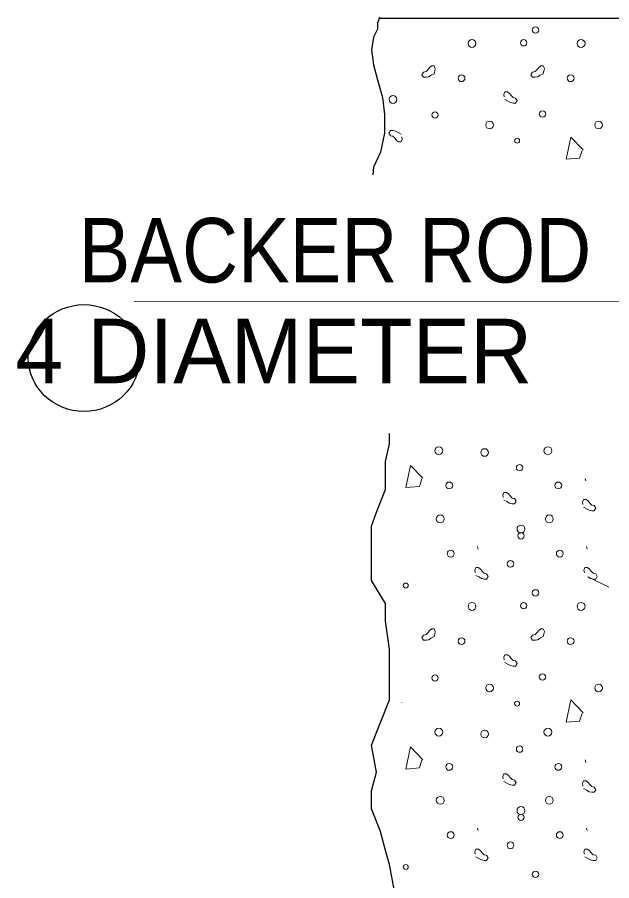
# Model space of a CAD drawing. Extents: x 912 to 1283, y -225 to 49.
# Drawn here: x 1161.08 to 1172.98, y -43.07 to -25.81 of the extents above; entities that cross this region are included whole.
import ezdxf

# ---------------------------------------------------------------- set-up
doc = ezdxf.new("R2010")
doc.units = 0
doc.header["$LTSCALE"] = 0.54
for name, color, linetype, lineweight in [('13', 7, 'Continuous', 13), ('15', 7, 'Continuous', 13), ('2', 7, 'Continuous', 13), ('50', 7, 'Continuous', 13)]:
    doc.layers.add(name, color=color, linetype=linetype, lineweight=lineweight)

msp = doc.modelspace()

# ---------------------------------------------------------------- linework, layer by layer
at = {"layer": '13'}
for points in [[(1169.428, -26.9352), (1169.366, -26.9659), (1169.3146, -26.9967), (1169.2628, -27.0072), (1169.2113, -27.0072), (1169.1805, -26.9558), (1169.2113, -26.904), (1169.2628, -26.8938), (1169.3041, -26.8525), (1169.3353, -26.8112), (1169.3762, -26.7804), (1169.428, -26.7804), (1169.4487, -26.8318), (1169.4382, -26.8833)], [(1169.4389, -26.8856), (1169.4265, -26.934), (1169.425, -26.9352)], [(1171.6098, -26.9352), (1171.5483, -26.9659), (1171.4964, -26.9967), (1171.445, -27.0072), (1171.3935, -27.0072), (1171.3623, -26.9558), (1171.3935, -26.904), (1171.445, -26.8938), (1171.4863, -26.8525), (1171.5171, -26.8112), (1171.5584, -26.7804), (1171.6098, -26.7804), (1171.6305, -26.8318), (1171.6203, -26.8833)], [(1171.6211, -26.8856), (1171.6088, -26.934), (1171.6073, -26.9352)], [(1170.8396, -27.4519), (1170.9013, -27.4827), (1170.953, -27.5135), (1171.0045, -27.524), (1171.0559, -27.524), (1171.0871, -27.4725), (1171.0559, -27.4211), (1171.0045, -27.4106), (1170.9632, -27.3692), (1170.9324, -27.3279), (1170.8911, -27.2972), (1170.8396, -27.2972), (1170.819, -27.3486), (1170.8291, -27.4004)], [(1168.7656, -28.1447), (1168.7036, -28.1139), (1168.6522, -28.0827), (1168.6003, -28.0727), (1168.5488, -28.0727), (1168.5181, -28.1241), (1168.5488, -28.1755), (1168.6003, -28.1861), (1168.6416, -28.227), (1168.6728, -28.2682), (1168.7138, -28.2995), (1168.7656, -28.2995), (1168.7862, -28.2477), (1168.7757, -28.1962)], [(1172.4068, -28.4583), (1172.1593, -28.2007), (1172.0665, -28.6442), (1172.3346, -28.6236), (1172.3861, -28.4688)], [(1169.2016, -35.0222), (1168.9541, -34.7647), (1168.8613, -35.2082), (1169.1294, -35.1875), (1169.1809, -35.0327)], [(1172.4447, -35.0252), (1172.4571, -35.0737), (1172.4586, -35.0748)], [(1170.8198, -35.459), (1170.8813, -35.4898), (1170.9328, -35.5206), (1170.9846, -35.5311), (1171.036, -35.5311), (1171.0668, -35.4797), (1171.036, -35.4282), (1170.9846, -35.4177), (1170.9433, -35.3764), (1170.9121, -35.3351), (1170.8712, -35.3042), (1170.8198, -35.3042), (1170.7991, -35.3557), (1170.8092, -35.4076)], [(1172.4131, -35.6006), (1172.4751, -35.6313), (1172.5265, -35.6625), (1172.578, -35.6727), (1172.6294, -35.6727), (1172.6606, -35.6212), (1172.6294, -35.5697), (1172.578, -35.5592), (1172.537, -35.518), (1172.5058, -35.4767), (1172.4646, -35.4458), (1172.4131, -35.4458), (1172.3924, -35.4973), (1172.4026, -35.5492)], [(1170.291, -36.3888), (1170.3033, -36.4372), (1170.3048, -36.4384)], [(1172.4728, -36.3888), (1172.4852, -36.4372), (1172.4868, -36.4384)], [(1170.2594, -36.9642), (1170.3214, -36.9949), (1170.3728, -37.0257), (1170.4243, -37.0362), (1170.4758, -37.0362), (1170.5069, -36.9848), (1170.4758, -36.9333), (1170.4243, -36.9228), (1170.3833, -36.8815), (1170.3522, -36.8402), (1170.3108, -36.8094), (1170.2594, -36.8094), (1170.2388, -36.8608), (1170.2489, -36.9127)], [(1172.9189, -37.2026), (1172.5033, -36.9949), (1172.5551, -37.0257), (1172.6065, -37.0362), (1172.6579, -37.0362), (1172.6888, -36.9848), (1172.6579, -36.9333), (1172.6065, -36.9228), (1172.5652, -36.8815), (1172.5344, -36.8402), (1172.4931, -36.8094), (1172.4417, -36.8094), (1172.421, -36.8608), (1172.4312, -36.9127)], [(1169.428, -38.1877), (1169.366, -38.2188), (1169.3146, -38.2496), (1169.2628, -38.2601), (1169.2113, -38.2601), (1169.1805, -38.2082), (1169.2113, -38.1568), (1169.2628, -38.1463), (1169.3041, -38.1054), (1169.3353, -38.0641), (1169.3762, -38.0332), (1169.428, -38.0332), (1169.4487, -38.0847), (1169.4382, -38.1362)], [(1169.4389, -38.1381), (1169.4265, -38.1865), (1169.425, -38.188)], [(1171.6098, -38.1877), (1171.5483, -38.2188), (1171.4964, -38.2496), (1171.445, -38.2601), (1171.3935, -38.2601), (1171.3623, -38.2082), (1171.3935, -38.1568), (1171.445, -38.1463), (1171.4863, -38.1054), (1171.5171, -38.0641), (1171.5584, -38.0332), (1171.6098, -38.0332), (1171.6305, -38.0847), (1171.6203, -38.1362)], [(1171.6211, -38.1381), (1171.6088, -38.1865), (1171.6073, -38.188)], [(1170.8396, -38.7047), (1170.9013, -38.7355), (1170.953, -38.7663), (1171.0045, -38.7768), (1171.0559, -38.7768), (1171.0871, -38.7254), (1171.0559, -38.6739), (1171.0045, -38.6634), (1170.9632, -38.6221), (1170.9324, -38.5808), (1170.8911, -38.55), (1170.8396, -38.55), (1170.819, -38.6015), (1170.8291, -38.6532)], [(1168.7851, -39.5027), (1168.7862, -39.5005), (1168.7851, -39.496)], [(1172.4068, -39.7112), (1172.1593, -39.4536), (1172.0665, -39.8967), (1172.3346, -39.876), (1172.3861, -39.7217)], [(1169.2016, -40.6488), (1168.9541, -40.3912), (1168.8613, -40.8344), (1169.1294, -40.8137), (1169.1809, -40.6594)], [(1172.4447, -40.6515), (1172.4571, -40.6999), (1172.4586, -40.7014)], [(1170.8198, -41.0852), (1170.8813, -41.1164), (1170.9328, -41.1472), (1170.9846, -41.1577), (1171.036, -41.1577), (1171.0668, -41.1059), (1171.036, -41.0544), (1170.9846, -41.0439), (1170.9433, -41.003), (1170.9121, -40.9617), (1170.8712, -40.9305), (1170.8198, -40.9305), (1170.7991, -40.9823), (1170.8092, -41.0338)], [(1172.4131, -41.2268), (1172.4751, -41.258), (1172.5265, -41.2887), (1172.578, -41.2993), (1172.6294, -41.2993), (1172.6606, -41.2475), (1172.6294, -41.196), (1172.578, -41.1855), (1172.537, -41.1446), (1172.5058, -41.1032), (1172.4646, -41.0725), (1172.4131, -41.0725), (1172.3924, -41.1239), (1172.4026, -41.1753)], [(1170.291, -42.0151), (1170.3033, -42.0635), (1170.3048, -42.065)], [(1172.4728, -42.0151), (1172.4852, -42.0635), (1172.4868, -42.065)], [(1170.2594, -42.5904), (1170.3214, -42.6216), (1170.3728, -42.6523), (1170.4243, -42.6628), (1170.4758, -42.6628), (1170.5069, -42.611), (1170.4758, -42.5596), (1170.4243, -42.5491), (1170.3833, -42.5082), (1170.3522, -42.4668), (1170.3108, -42.4357), (1170.2594, -42.4357), (1170.2388, -42.4875), (1170.2489, -42.5389)], [(1172.4417, -42.5904), (1172.5033, -42.6216), (1172.5551, -42.6523), (1172.6065, -42.6628), (1172.6579, -42.6628), (1172.6888, -42.611), (1172.6579, -42.5596), (1172.6065, -42.5491), (1172.5652, -42.5082), (1172.5344, -42.4668), (1172.4931, -42.4357), (1172.4417, -42.4357), (1172.421, -42.4875), (1172.4312, -42.5389)]]:
    msp.add_lwpolyline(points, dxfattribs=at)
for centre, radius in [((1170.1826, -26.3312), 0.079), ((1171.2161, -26.3173), 0.0637), ((1172.3647, -26.3312), 0.079), ((1169.9734, -27.0259), 0.0682), ((1172.1555, -27.0259), 0.0682), ((1168.602, -27.4515), 0.079), ((1169.4424, -27.7618), 0.0637), ((1171.593, -27.7417), 0.0637), ((1170.5334, -27.9609), 0.0764), ((1172.7155, -27.9609), 0.0764), ((1171.0858, -28.2746), 0.0495), ((1169.5189, -34.471), 0.079), ((1170.4334, -34.5075), 0.0764), ((1171.7009, -34.471), 0.079), ((1171.1345, -34.8101), 0.0637), ((1169.728, -35.1657), 0.0682), ((1171.9101, -35.1657), 0.0682), ((1169.5473, -35.8345), 0.079), ((1171.7294, -35.8345), 0.079), ((1171.1621, -36.0383), 0.079), ((1171.1629, -36.1736), 0.0637), ((1169.7565, -36.5292), 0.0682), ((1171.9386, -36.5292), 0.0682), ((1170.9529, -36.7329), 0.0682), ((1168.8573, -37.167), 0.0495), ((1171.4529, -37.314), 0.0637), ((1170.1826, -37.584), 0.079), ((1171.2161, -37.5702), 0.0637), ((1172.3647, -37.584), 0.079), ((1169.9734, -38.2787), 0.0682), ((1172.1555, -38.2787), 0.0682), ((1169.4424, -39.0146), 0.0637), ((1171.593, -38.9945), 0.0637), ((1170.5334, -39.2137), 0.0764), ((1172.7155, -39.2137), 0.0764), ((1171.0858, -39.5274), 0.0495), ((1169.5189, -40.0974), 0.079), ((1171.7009, -40.0974), 0.079), ((1170.4334, -40.1339), 0.0764), ((1171.1345, -40.4365), 0.0637), ((1169.728, -40.7921), 0.0682), ((1171.9101, -40.7921), 0.0682), ((1169.5473, -41.4609), 0.079), ((1171.7294, -41.4609), 0.079), ((1171.1621, -41.6647), 0.079), ((1171.1629, -41.8), 0.0637), ((1169.7565, -42.1556), 0.0682), ((1171.9386, -42.1556), 0.0682), ((1170.9529, -42.3593), 0.0682), ((1168.8573, -42.7934), 0.0495), ((1171.4529, -42.9405), 0.0637)]:
    msp.add_circle(centre, radius, dxfattribs=at)
msp.add_arc((1171.4529, -26.0612), 0.0637, 93.81026, 86.18974, dxfattribs=at)
at = {"layer": '15'}
msp.add_lwpolyline([(1182.0763, -35.2927), (1173.9434, -31.4975), (1163.4228, -31.4922)], dxfattribs=at)
at = {"layer": '2', "lineweight": 25}
msp.add_line((1168.3423, -25.8258), (1180.7349, -25.8258), dxfattribs=at)
for points in [[(1168.3318, -25.8071), (1168.2924, -25.9257), (1168.2924, -26.0447), (1168.2132, -26.2036), (1168.1733, -26.4612), (1168.2132, -26.7587), (1168.2924, -27.0561), (1168.3915, -27.4128), (1168.4309, -27.7501), (1168.4309, -28.1267), (1168.3518, -28.5033), (1168.2132, -28.8008), (1168.1958, -28.9559)], [(1168.6293, -43.2753), (1168.5301, -42.7402), (1168.4508, -42.4627), (1168.3518, -42.0857), (1168.1733, -41.6297), (1168.1733, -41.273), (1168.2725, -40.896), (1168.1733, -40.3608), (1168.3518, -39.9046), (1168.5301, -39.4487), (1168.5301, -38.8937), (1168.5301, -38.4373), (1168.4508, -37.8823), (1168.4508, -37.5252), (1168.1733, -37.0692), (1168.1733, -36.6134), (1168.1733, -35.9787), (1168.2725, -35.7012), (1168.4508, -35.2449), (1168.4508, -34.6899), (1168.5301, -34.3332), (1168.5301, -34.1277)]]:
    msp.add_lwpolyline(points, dxfattribs=at)
at = {"layer": '50', "lineweight": 25}
msp.add_ellipse((1162.4187, -32.6191), major_axis=(-1.1134, 0), ratio=0.958588, dxfattribs=at)

# ---------------------------------------------------------------- texts
at = {"layer": '15', "width": 0.9}
msp.add_text('BACKER ROD', height=1.289, dxfattribs=at).set_placement((1162.3113, -31.1084))
at = {"layer": '15'}
msp.add_text(' 4 DIAMETER', height=1.289, dxfattribs=at).set_placement((1160.5658, -33.1221))

doc.saveas('drawing.dxf')
